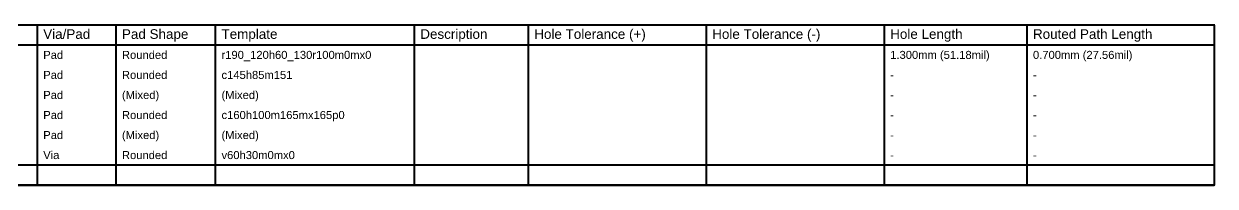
# Model space of a CAD drawing. Header units: inches. Extents: x -3 to 488, y -11 to 93.
# Drawn here: x 261.5 to 488.3, y 62 to 92.9 of the extents above; entities that cross this region are included whole.
import ezdxf

# ---------------------------------------------------------------- set-up
doc = ezdxf.new("R2010")
doc.units = ezdxf.units.IN
doc.layers.add('Drill Drawing', color=1, linetype='Continuous')
doc.styles.add('Arial', font='', dxfattribs={"height": 0.2})
doc.styles.get('Arial').set_extended_font_data('Arial')

msp = doc.modelspace()

# ---------------------------------------------------------------- linework, layer by layer
at = {"layer": 'Drill Drawing'}
for points in [[(137.35, 92.68, 0.381, 0.381, 0), (488.08, 92.68, 0.381, 0.381, 0)], [(264.09, 62.2, 0.381, 0.381, 0), (264.09, 92.68, 0.381, 0.381, 0)], [(279.07, 62.2, 0.381, 0.381, 0), (279.07, 92.68, 0.381, 0.381, 0)], [(298.01, 62.2, 0.381, 0.381, 0), (298.01, 92.68, 0.381, 0.381, 0)], [(335.85, 62.2, 0.381, 0.381, 0), (335.85, 92.68, 0.381, 0.381, 0)], [(357.53, 62.2, 0.381, 0.381, 0), (357.53, 92.68, 0.381, 0.381, 0)], [(391.41, 62.2, 0.381, 0.381, 0), (391.41, 92.68, 0.381, 0.381, 0)], [(425.28, 62.2, 0.381, 0.381, 0), (425.28, 92.68, 0.381, 0.381, 0)], [(452.45, 62.2, 0.381, 0.381, 0), (452.45, 92.68, 0.381, 0.381, 0)], [(488.08, 62.2, 0.381, 0.381, 0), (488.08, 92.68, 0.381, 0.381, 0)], [(137.35, 88.87, 0.381, 0.381, 0), (488.08, 88.87, 0.381, 0.381, 0)], [(137.35, 66.01, 0.381, 0.381, 0), (488.08, 66.01, 0.381, 0.381, 0)], [(137.35, 62.2, 0.381, 0.381, 0), (488.08, 62.2, 0.381, 0.381, 0)]]:
    msp.add_lwpolyline(points, format="xyseb", dxfattribs=at)
for points in [[(263.99, 92.68, 0.191, 0.191, 1), (264.18, 92.68, 0.191, 0.191, 1)], [(278.97, 92.68, 0.191, 0.191, 1), (279.16, 92.68, 0.191, 0.191, 1)], [(297.92, 92.68, 0.191, 0.191, 1), (298.11, 92.68, 0.191, 0.191, 1)], [(335.75, 92.68, 0.191, 0.191, 1), (335.94, 92.68, 0.191, 0.191, 1)], [(357.44, 92.68, 0.191, 0.191, 1), (357.63, 92.68, 0.191, 0.191, 1)], [(391.31, 92.68, 0.191, 0.191, 1), (391.5, 92.68, 0.191, 0.191, 1)], [(425.18, 92.68, 0.191, 0.191, 1), (425.38, 92.68, 0.191, 0.191, 1)], [(452.35, 92.68, 0.191, 0.191, 1), (452.55, 92.68, 0.191, 0.191, 1)], [(487.98, 92.68, 0.191, 0.191, 1), (488.17, 92.68, 0.191, 0.191, 1)], [(487.98, 92.68, 0.191, 0.191, 1), (488.17, 92.68, 0.191, 0.191, 1)], [(487.98, 88.87, 0.191, 0.191, 1), (488.17, 88.87, 0.191, 0.191, 1)], [(487.98, 66.01, 0.191, 0.191, 1), (488.17, 66.01, 0.191, 0.191, 1)], [(263.99, 62.2, 0.191, 0.191, 1), (264.18, 62.2, 0.191, 0.191, 1)], [(278.97, 62.2, 0.191, 0.191, 1), (279.16, 62.2, 0.191, 0.191, 1)], [(297.92, 62.2, 0.191, 0.191, 1), (298.11, 62.2, 0.191, 0.191, 1)], [(335.75, 62.2, 0.191, 0.191, 1), (335.94, 62.2, 0.191, 0.191, 1)], [(357.44, 62.2, 0.191, 0.191, 1), (357.63, 62.2, 0.191, 0.191, 1)], [(391.31, 62.2, 0.191, 0.191, 1), (391.5, 62.2, 0.191, 0.191, 1)], [(425.18, 62.2, 0.191, 0.191, 1), (425.38, 62.2, 0.191, 0.191, 1)], [(452.35, 62.2, 0.191, 0.191, 1), (452.55, 62.2, 0.191, 0.191, 1)], [(487.98, 62.2, 0.191, 0.191, 1), (488.17, 62.2, 0.191, 0.191, 1)], [(487.98, 62.2, 0.191, 0.191, 1), (488.17, 62.2, 0.191, 0.191, 1)]]:
    msp.add_lwpolyline(points, format="xyseb", close=True, dxfattribs=at)

# ---------------------------------------------------------------- texts
at = {"layer": 'Drill Drawing', "style": 'Arial'}
for s, height, p in [('Via/Pad', 1.829, (265.23, 90.02)), ('Pad Shape', 1.829, (280.21, 90.02)), ('Template', 1.829, (299.16, 90.02)), ('Description', 1.8288, (336.99, 90.02)), ('Hole Tolerance (+)', 1.8288, (358.68, 90.02)), ('Hole Tolerance (-)', 1.8288, (392.55, 90.02)), ('Hole Length', 1.8288, (426.42, 90.02)), ('Routed Path Length', 1.8288, (453.59, 90.02)), ('Pad', 1.524, (265.23, 86.21)), ('Rounded', 1.524, (280.21, 86.21)), ('r190_120h60_130r100m0mx0', 1.524, (299.16, 86.21)), ('1.300mm (51.18mil)', 1.524, (426.42, 86.21)), ('0.700mm (27.56mil)', 1.524, (453.59, 86.21)), ('Pad', 1.524, (265.23, 82.4)), ('Rounded', 1.524, (280.21, 82.4)), ('c145h85m151', 1.524, (299.16, 82.4)), ('-', 1.52, (426.42, 82.4)), ('-', 1.52, (453.59, 82.4)), ('Pad', 1.524, (265.23, 78.59)), ('(Mixed)', 1.524, (280.21, 78.59)), ('(Mixed)', 1.524, (299.16, 78.59)), ('-', 1.52, (426.42, 78.59)), ('-', 1.52, (453.59, 78.59)), ('Pad', 1.524, (265.23, 74.78)), ('Rounded', 1.524, (280.21, 74.78)), ('c160h100m165mx165p0', 1.524, (299.16, 74.78)), ('-', 1.52, (426.42, 74.78)), ('-', 1.52, (453.59, 74.78)), ('Pad', 1.524, (265.23, 70.97)), ('(Mixed)', 1.524, (280.21, 70.97)), ('(Mixed)', 1.524, (299.16, 70.97)), ('-', 1.52, (426.42, 70.97)), ('-', 1.52, (453.59, 70.97)), ('Via', 1.524, (265.23, 67.16)), ('Rounded', 1.524, (280.21, 67.16)), ('v60h30m0mx0', 1.524, (299.16, 67.16)), ('-', 1.52, (426.42, 67.16)), ('-', 1.52, (453.59, 67.16))]:
    msp.add_text(s, height=height, dxfattribs=at).set_placement(p)

doc.saveas('drawing.dxf')
